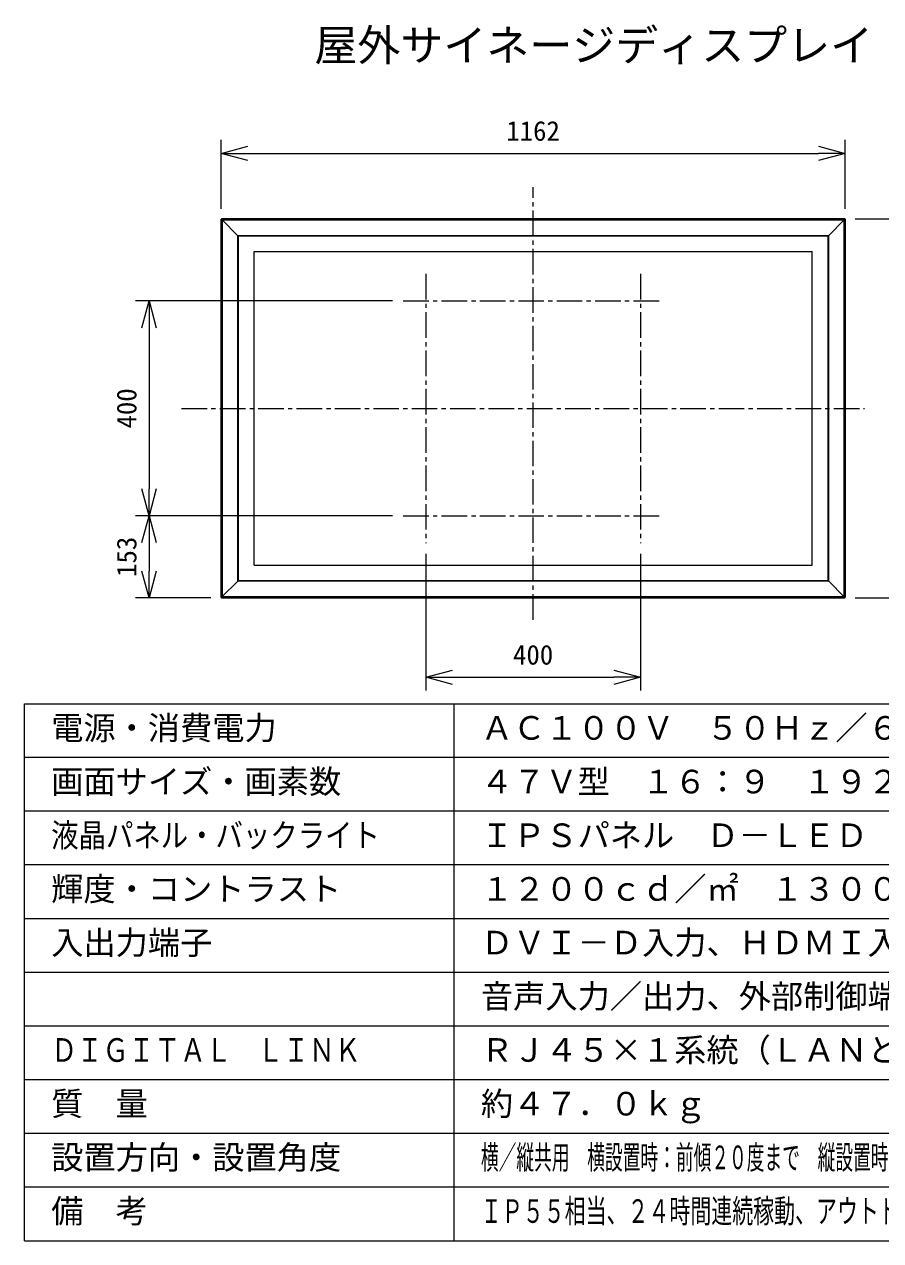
# Model space of a CAD drawing. Units: millimetres, scale not verified. Extents: x -62 to 63, y -57 to 57.
# Drawn here: x -62.5 to 17.2, y -56.5 to 56.8 of the extents above; entities that cross this region are included whole.
import ezdxf
from ezdxf.enums import TextEntityAlignment as Align

# ---------------------------------------------------------------- set-up
doc = ezdxf.new("R2010")
doc.units = ezdxf.units.MM
doc.header["$LTSCALE"] = 0.125
doc.linetypes.add('USER1', pattern=[28.575, 19.05, -3.175, 3.175, -3.175])
for name, color, linetype, lineweight in [('0-0_0', 7, 'Continuous', 18), ('0-3_WAKU', 1, 'Continuous', 18), ('0-5_SUNPO', 3, 'Continuous', 18), ('0-6_GAIKEI', 8, 'Continuous', 18)]:
    doc.layers.add(name, color=color, linetype=linetype, lineweight=lineweight)
doc.layers.add('0-2_MOJI1', color=7, linetype='Continuous')
doc.styles.add('ＭＳ ゴシック', font='')
doc.styles.get('ＭＳ ゴシック').set_extended_font_data('MS Gothic')

# ---------------------------------------------------------------- blocks, each defined once
blk = doc.blocks.new('_Open30')
at = {"layer": '0-0_0'}
blk.add_line((0, 0), (-1, 0), dxfattribs=at)
blk.add_lwpolyline([(-1, 0.26795), (0, 0), (-1, -0.26795)], dxfattribs=at)
blk = doc.blocks.new('D1')
at = {"layer": '0-5_SUNPO'}
for p, q in [((168.3621, 320.9781), (168.3621, 308.2307)), ((188.3621, 320.9781), (188.3621, 308.2307)), ((170.8621, 309.4807), (185.8621, 309.4807))]:
    blk.add_line(p, q, dxfattribs=at)
at = {"layer": '0-5_SUNPO', "xscale": 2.5, "yscale": 2.5, "rotation": 180}
blk.add_blockref('_Open30', (168.3621, 309.4807), dxfattribs=at)
at = {"layer": '0-5_SUNPO', "xscale": 2.5, "yscale": 2.5}
blk.add_blockref('_Open30', (188.3621, 309.4807), dxfattribs=at)
at = {"layer": '0-5_SUNPO', "color": 7, "style": 'ＭＳ ゴシック'}
blk.add_text('400', height=1.833, dxfattribs=at).set_placement((176.4871, 310.1057), align=Align.BOTTOM_LEFT)
blk = doc.blocks.new('D2')
at = {"layer": '0-5_SUNPO'}
for p, q in [((165.2681, 344.5219), (141.3584, 344.5219)), ((142.6084, 342.0219), (142.6084, 327.0219)), ((165.2681, 324.5219), (141.3584, 324.5219))]:
    blk.add_line(p, q, dxfattribs=at)
at = {"layer": '0-5_SUNPO', "xscale": 2.5, "yscale": 2.5}
for p, rotation in [((142.6084, 344.5219), 90), ((142.6084, 324.5219), 270)]:
    blk.add_blockref('_Open30', p, dxfattribs=dict(at, rotation=rotation))
at = {"layer": '0-5_SUNPO', "color": 7, "style": 'ＭＳ ゴシック'}
blk.add_text('400', height=1.833, rotation=90, dxfattribs=at).set_placement((141.9834, 332.6469), align=Align.BOTTOM_LEFT)
blk = doc.blocks.new('D3')
at = {"layer": '0-5_SUNPO'}
for p, q in [((165.2681, 324.5219), (141.3584, 324.5219)), ((142.6084, 322.0219), (142.6084, 319.3719)), ((148.3721, 316.8719), (141.3584, 316.8719))]:
    blk.add_line(p, q, dxfattribs=at)
at = {"layer": '0-5_SUNPO', "xscale": 2.5, "yscale": 2.5}
for p, rotation in [((142.6084, 324.5219), 90), ((142.6084, 316.8719), 270)]:
    blk.add_blockref('_Open30', p, dxfattribs=dict(at, rotation=rotation))
at = {"layer": '0-5_SUNPO', "color": 7, "style": 'ＭＳ ゴシック'}
blk.add_text('153', height=1.833, rotation=90, dxfattribs=at).set_placement((141.9834, 318.8219), align=Align.BOTTOM_LEFT)
blk = doc.blocks.new('D4')
at = {"layer": '0-5_SUNPO'}
for p, q in [((149.3121, 353.1119), (149.3121, 359.52)), ((207.4121, 353.1119), (207.4121, 359.52)), ((151.8121, 358.27), (204.9121, 358.27))]:
    blk.add_line(p, q, dxfattribs=at)
at = {"layer": '0-5_SUNPO', "xscale": 2.5, "yscale": 2.5, "rotation": 180}
blk.add_blockref('_Open30', (149.3121, 358.27), dxfattribs=at)
at = {"layer": '0-5_SUNPO', "xscale": 2.5, "yscale": 2.5}
blk.add_blockref('_Open30', (207.4121, 358.27), dxfattribs=at)
at = {"layer": '0-5_SUNPO', "color": 7, "style": 'ＭＳ ゴシック'}
blk.add_text('1162', height=1.833, dxfattribs=at).set_placement((175.8621, 358.895), align=Align.BOTTOM_LEFT)
blk = doc.blocks.new('D6')
at = {"layer": '0-5_SUNPO'}
for p, q in [((208.3521, 352.1719), (218.546, 352.1719)), ((217.296, 349.6719), (217.296, 319.3719)), ((208.3521, 316.8719), (218.546, 316.8719))]:
    blk.add_line(p, q, dxfattribs=at)
at = {"layer": '0-5_SUNPO', "xscale": 2.5, "yscale": 2.5}
for p, rotation in [((217.296, 352.1719), 90), ((217.296, 316.8719), 270)]:
    blk.add_blockref('_Open30', p, dxfattribs=dict(at, rotation=rotation))
at = {"layer": '0-5_SUNPO', "color": 7, "style": 'ＭＳ ゴシック'}
blk.add_text('706', height=1.833, rotation=90, dxfattribs=at).set_placement((216.671, 332.6469), align=Align.BOTTOM_LEFT)

msp = doc.modelspace()

# ---------------------------------------------------------------- linework, layer by layer
at = {"layer": '0-3_WAKU', "color": 4}
for p, q in [((-62.4976, -56.5069), (-62.4976, -6.5069)), ((-62.4976, -6.5069), (62.5024, -6.5069)), ((-22.4976, -56.5069), (-22.4976, -6.5069)), ((-62.4976, -56.5069), (62.5024, -56.5069))]:
    msp.add_line(p, q, dxfattribs=at)
at = {"layer": '0-3_WAKU'}
for p, q in [((62.5024, -11.5069), (-62.4976, -11.5069)), ((62.5024, -16.5069), (-62.4976, -16.5069)), ((62.5024, -21.5069), (-62.4976, -21.5069)), ((-62.4976, -26.5069), (62.5024, -26.5069)), ((-62.4976, -31.5069), (62.5024, -31.5069)), ((-62.4976, -36.5069), (62.5024, -36.5069)), ((-62.4976, -41.5069), (62.5024, -41.5069)), ((-62.4976, -46.5069), (62.5024, -46.5069)), ((-62.4976, -51.5069), (62.5024, -51.5069))]:
    msp.add_line(p, q, dxfattribs=at)
at = {"layer": '0-6_GAIKEI', "color": 9, "linetype": 'USER1'}
for p, q in [((-15.1355, 1.3303), (-15.1355, 41.6049)), ((-25.1355, 33.5359), (-25.1355, 8.4712)), ((-5.1355, 33.5359), (-5.1355, 8.4712)), ((-27.2295, 31.015), (-3.3709, 31.015)), ((-47.8708, 21.015), (15.7223, 21.015)), ((-27.2295, 11.015), (-3.3709, 11.015))]:
    msp.add_line(p, q, dxfattribs=at)
at = {"layer": '0-6_GAIKEI', "color": 7}
for p, q in [((-44.1855, 38.605), (-44.1709, 38.6196)), ((-44.1855, 3.425), (-44.1855, 38.605)), ((-44.1709, 38.6196), (-44.1661, 38.6244)), ((-44.1449, 38.6244), (-44.1661, 38.6244)), ((-44.1255, 38.665), (-44.1449, 38.6456)), ((-44.1449, 38.6456), (-44.1449, 38.6244)), ((13.8691, 38.6503), (13.8739, 38.6456)), ((13.8739, 38.6244), (13.8739, 38.6456)), ((13.8951, 38.6244), (13.8739, 38.6244)), ((13.8999, 38.6196), (13.8951, 38.6244)), ((13.8999, 38.6196), (13.9145, 38.605)), ((13.9145, 38.605), (13.9145, 3.425)), ((-44.1855, 3.425), (-44.1709, 3.4103)), ((-44.1709, 3.4103), (-44.1661, 3.4056)), ((-44.1661, 3.4056), (-44.1449, 3.4056)), ((-44.1449, 3.4056), (-44.1449, 3.3844)), ((13.8739, 3.3844), (13.8739, 3.4056)), ((13.8739, 3.4056), (13.8951, 3.4056)), ((13.8999, 3.4103), (13.8951, 3.4056)), ((13.8999, 3.4103), (13.9145, 3.425)), ((-44.1401, 3.3796), (-44.1449, 3.3844)), ((-44.1401, 3.3796), (-44.1255, 3.365)), ((13.8545, 3.365), (-44.1255, 3.365)), ((13.8545, 3.365), (13.8691, 3.3796)), ((13.8691, 3.3796), (13.8739, 3.3844))]:
    msp.add_line(p, q, dxfattribs=at)
at = {"layer": '0-6_GAIKEI', "color": 1}
for p, q in [((-44.1709, 38.6196), (-44.1709, 3.4103)), ((-44.1449, 38.6244), (-42.5855, 37.065)), ((13.8691, 38.6503), (-44.1401, 38.6503)), ((-44.0928, 3.4577), (-44.0928, 38.5723)), ((-44.0928, 38.5723), (13.8218, 38.5723)), ((13.8041, 38.5546), (-44.0751, 38.5546)), ((12.3145, 37.065), (13.8739, 38.6244)), ((13.8041, 3.4753), (13.8041, 38.5546)), ((13.8218, 38.5723), (13.8218, 3.4577)), ((13.8999, 3.4103), (13.8999, 38.6196)), ((-42.6209, 37.1003), (12.3499, 37.1003)), ((-42.6209, 4.9296), (-42.6209, 37.1003)), ((12.3322, 37.0827), (-42.6032, 37.0827)), ((-42.5928, 4.9577), (-42.5928, 37.0723)), ((-42.5928, 37.0723), (12.3218, 37.0723)), ((-42.5855, 37.065), (-42.5855, 4.965)), ((12.3145, 37.065), (-42.5855, 37.065)), ((12.3145, 4.965), (12.3145, 37.065)), ((12.3218, 37.0723), (12.3218, 4.9577)), ((12.3322, 4.9473), (12.3322, 37.0827)), ((12.3499, 37.1003), (12.3499, 4.9296)), ((-41.1105, 6.415), (-41.1105, 35.615)), ((-41.1105, 35.615), (10.8395, 35.615)), ((10.8395, 6.415), (10.8395, 35.615)), ((-41.1105, 6.415), (10.8395, 6.415)), ((-42.6209, 4.9296), (-44.0751, 3.4753)), ((12.3499, 4.9296), (-42.6209, 4.9296)), ((-42.5928, 4.9577), (-42.6032, 4.9473)), ((-42.6032, 4.9473), (12.3322, 4.9473)), ((-42.5928, 4.9577), (-42.5855, 4.965)), ((12.3218, 4.9577), (-42.5928, 4.9577)), ((-42.5855, 4.965), (12.3145, 4.965)), ((13.8739, 3.4056), (12.3145, 4.965)), ((-44.0928, 3.4577), (-44.1449, 3.4056)), ((13.8218, 3.4577), (-44.0928, 3.4577)), ((-44.0751, 3.4753), (13.8041, 3.4753)), ((-44.1401, 3.3796), (13.8691, 3.3796))]:
    msp.add_line(p, q, dxfattribs=at)
at = {"layer": '0-6_GAIKEI', "color": 7}
msp.add_lwpolyline([(-44.1255, 38.665), (13.8545, 38.665), (13.8691, 38.6503)], dxfattribs=at)
at = {"layer": '0-6_GAIKEI', "color": 1}
for points in [[(-44.0751, 38.5546), (-44.0751, 3.4753), (-44.0928, 3.4577)], [(-42.6032, 37.0827), (-42.6032, 4.9473), (-42.6209, 4.9296)]]:
    msp.add_lwpolyline(points, dxfattribs=at)

# ---------------------------------------------------------------- block references
at = {"layer": '0-5_SUNPO'}
for name in ['D4', 'D6', 'D2', 'D3', 'D1']:
    msp.add_blockref(name, (-193.4976, -313.5069), dxfattribs=at)

# ---------------------------------------------------------------- texts
at = {"layer": '0-2_MOJI1', "style": 'ＭＳ ゴシック'}
for s, height, p in [('屋外サイネージディスプレイ', 2.933, (-35.4976, 52.4931)), ('電源・消費電力', 2.199, (-59.9976, -10.5069)), ('ＡＣ１００Ｖ\u3000５０Ｈｚ／６０Ｈｚ\u3000２７０Ｗ', 2.199, (-19.9976, -10.5069)), ('画面サイズ・画素数', 2.199, (-59.9976, -15.5069)), ('４７Ｖ型\u3000１６：９\u3000１９２０×１０８０画素', 2.199, (-19.9976, -15.5069)), ('ＩＰＳパネル\u3000Ｄ－ＬＥＤ', 2.199, (-19.9976, -20.5069)), ('輝度・コントラスト', 2.199, (-59.9976, -25.5069)), ('１２００ｃｄ／㎡\u3000１３００：１', 2.199, (-19.9976, -25.5069)), ('入出力端子', 2.199, (-59.9976, -30.5069)), ('ＤＶＩ－Ｄ入力、ＨＤＭＩ入力、ＰＣ入力', 2.199, (-19.9976, -30.5069)), ('音声入力／出力、外部制御端子', 2.199, (-19.9976, -35.5069)), ('ＲＪ４５×１系統（ＬＡＮと共用）', 2.199, (-19.9976, -40.5069)), ('質\u3000量', 2.199, (-59.9976, -45.5069)), ('約４７．０ｋｇ', 2.199, (-19.9976, -45.5069)), ('設置方向・設置角度', 2.199, (-59.9976, -50.5069)), ('備\u3000考', 2.199, (-59.9976, -55.5069))]:
    msp.add_text(s, height=height, dxfattribs=at).set_placement(p, align=Align.BOTTOM_LEFT)
for s, width, p in [('液晶パネル・バックライト', 0.85, (-59.9976, -20.5069)), ('ＤＩＧＩＴＡＬ\u3000ＬＩＮＫ', 0.8, (-59.9976, -40.5069)), ('横／縦共用\u3000横設置時：前傾２０度まで\u3000縦設置時：前傾２０度まで、後傾２０度まで', 0.55, (-19.9976, -50.5069)), ('ＩＰ５５相当、２４時間連続稼動、アウトドアモード、保護ガラス、直射光対策', 0.65, (-19.9976, -55.5069))]:
    msp.add_text(s, height=2.199, dxfattribs=dict(at, width=width)).set_placement(p, align=Align.BOTTOM_LEFT)

doc.saveas('drawing.dxf')
